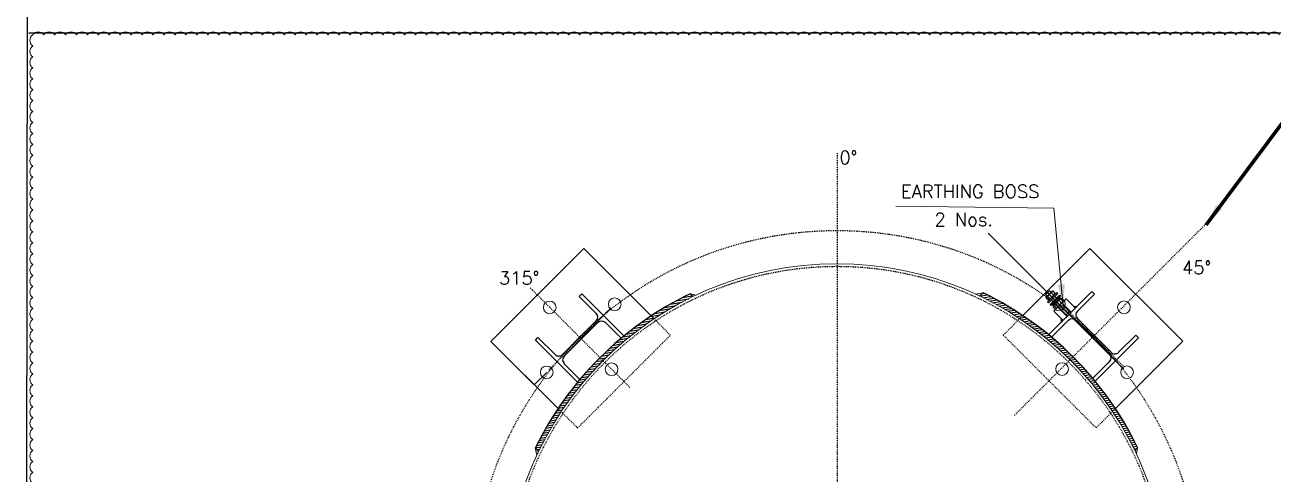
# Model space of a CAD drawing. Header units: inches. Extents: x 26960 to 35074, y -20333 to -19295.
# Drawn here: x 27194.7 to 27337.4, y -19518.3 to -19467 of the extents above; entities that cross this region are included whole.
import ezdxf
from ezdxf.enums import TextEntityAlignment as Align

# ---------------------------------------------------------------- set-up
doc = ezdxf.new("R2010")
doc.units = ezdxf.units.IN
doc.header["$LTSCALE"] = 200
doc.header["$MEASUREMENT"] = 0
for name, pattern in [('CENTER', [2, 1.25, -0.25, 0.25, -0.25]), ('CENTER2', [1.125, 0.75, -0.125, 0.125, -0.125]), ('DASHED', [0.75, 0.5, -0.25]), ('G-CENTER', [13.5, 7.5, -2, 2, -2])]:
    doc.linetypes.add(name, pattern=pattern)
doc.layers.add('AM_5', color=3, linetype='Continuous', lineweight=15)
doc.layers.add('B-OBJ', color=7, linetype='Continuous', lineweight=13)
for name, color, linetype in [('CENTER', 1, 'CENTER'), ('DIMENSION', 8, 'Continuous'), ('text', 3, 'Continuous'), ('WELD', 5, 'Continuous')]:
    doc.layers.add(name, color=color, linetype=linetype)
doc.styles.add('ROMANS', font='romans.shx')
doc.dimstyles.new('Scale-10', dxfattribs={"dimscale": 0, "dimtxt": 2.5, "dimasz": 2.5, "dimexe": 1, "dimexo": 1, "dimgap": 1, "dimtad": 1, "dimdec": 0, "dimlfac": 10, "dimzin": 13, "dimdsep": 46, "dimtxsty": 'ROMANS', "dimcen": 0, "dimclrd": 256, "dimclre": 256, "dimclrt": 40, "dimadec": 0, "dimazin": 0, "dimtfac": 1, "dimtdec": 0, "dimtofl": 0, "dimtmove": 0, "dimatfit": 3, "dimfxl": 1.25, "dimlwd": -1, "dimlwe": -1, "dimarcsym": 0})
doc.dimstyles.new('VEP-5', dxfattribs={"dimscale": 0, "dimtxt": 2.5, "dimasz": 2.5, "dimexe": 1, "dimexo": 1, "dimgap": 1, "dimtad": 1, "dimdec": 0, "dimlfac": 20, "dimzin": 9, "dimdsep": 46, "dimtxsty": 'ROMANS', "dimcen": 0, "dimclrd": 256, "dimclre": 256, "dimclrt": 40, "dimadec": 0, "dimazin": 0, "dimtfac": 1, "dimtdec": 0, "dimtofl": 0, "dimtmove": 0, "dimatfit": 3, "dimfxl": 1.25, "dimlwd": -1, "dimlwe": -1, "dimarcsym": 0})
pattern_1 = [(360, (27183.130843, -19033.808382), (7e-18, 0.0312536302), []), (90, (27183.130843, -19033.808382), (-0.0312536302, 7e-18), [])]

# ---------------------------------------------------------------- blocks, each defined once
blk = doc.blocks.new('*U80')
at = {"color": 0}
for p, q in [((2.16, 12.77), (-5.51, 5.1)), ((12.77, 2.16), (2.16, 12.77)), ((5.07, -5.53), (12.77, 2.16))]:
    blk.add_line(p, q, dxfattribs=at)
at = {"color": 7, "linetype": 'DASHED', "ltscale": 5e-05}
for p, q in [((-7.74, 2.87), (-5.51, 5.1)), ((-7.74, 2.87), (2.87, -7.74)), ((2.87, -7.74), (5.07, -5.53))]:
    blk.add_line(p, q, dxfattribs=at)
at = {"layer": 'B-OBJ', "color": 8}
for p, q in [((2.16, 12.77), (-2.79, 7.82)), ((-2.79, 7.82), (-1.38, 6.4)), ((2.47, 2.55), (6.01, -0.98))]:
    blk.add_line(p, q, dxfattribs=at)
at = {"layer": 'B-OBJ', "color": 6}
for centre in [(-1.38, 6.4), (6.05, 6.05), (-1.02, -1.02), (6.41, -1.37, 17.09)]:
    blk.add_circle(centre, 0.725, dxfattribs=at)
blk = doc.blocks.new('*U81')
at = {"color": 0, "linetype": 'ByBlock', "lineweight": -2, "transparency": 16777216}
for p, rotation in [((27260.77, -19507.56, -17.09), 90), ((27260.77, -19507.56, -17.09), 90), ((27260.77, -19507.56, -17.09), 90), ((27260.78, -19561.08, -17.09), 180), ((27260.78, -19561.08, -17.09), 180), ((27260.78, -19561.08, -17.09), 180), ((27314.29, -19561.07, -17.09), 270), ((27314.29, -19561.07, -17.09), 270), ((27314.29, -19561.07, -17.09), 270)]:
    blk.add_blockref('*U80', p, dxfattribs=dict(at, rotation=rotation))
blk.add_blockref('*U80', (27314.29, -19507.55, -17.09), dxfattribs=at)
blk = doc.blocks.new('*U82')
at = {"color": 0}
for p, q in [((-5.13, 0.17), (-0.18, 5.12)), ((0.12, 4.82), (-1.83, 2.87)), ((-0.18, 5.12), (0.12, 4.82)), ((-4.8, -0.1), (-2.87, 1.83)), ((-2.02, 1.83), (1.83, -2.03)), ((-1.83, 2.02), (2.02, -1.83)), ((2.87, -1.83), (4.83, 0.12)), ((4.83, 0.12), (5.13, -0.18)), ((5.13, -0.18), (0.18, -5.12)), ((1.83, -2.87), (-0.09, -4.8))]:
    blk.add_line(p, q, dxfattribs=at)
at = {"color": 7, "linetype": 'DASHED'}
blk.add_line((-3.18, 2.12), (-2.12, 3.18), dxfattribs=at)
at = {"color": 0}
for centre, start, end in [((-1.41, 2.45), 135, 225), ((-2.45, 1.4), 45, 135), ((1.41, -2.45), 315, 45), ((2.45, -1.41), 225, 315)]:
    blk.add_arc(centre, 0.6, start, end, dxfattribs=at)
at = {"layer": 'CENTER', "linetype": 'CENTER', "ltscale": 0.0001}
for p, q in [((-9.03, -9.03), (12.81, 12.81)), ((-3.6, 3.6), (3.48, -3.49))]:
    blk.add_line(p, q, dxfattribs=at)
blk = doc.blocks.new('*U83')
at = {"color": 0, "linetype": 'ByBlock', "lineweight": -2, "transparency": 16777216}
blk.add_blockref('*U82', (27316.86, -19504.82, -17.09), dxfattribs=at)
at = {"color": 0, "linetype": 'ByBlock', "lineweight": -2, "transparency": 16777216, "rotation": 180}
blk.add_blockref('*U82', (27258.28, -19563.73, -17.09), dxfattribs=at)
blk.add_blockref('*U82', (27258.28, -19563.73, -17.09), dxfattribs=at)
blk.add_blockref('*U82', (27258.28, -19563.73, -17.09), dxfattribs=at)
blk = doc.blocks.new('*U84')
at = {"color": 0}
for p, q in [((-8.64, 9.01), (-9.02, 8.64)), ((8.69, -9.01), (9.02, -8.68))]:
    blk.add_line(p, q, dxfattribs=at)
blk.add_arc((-25.29, -25.26), 38.1, 25.7869, 64.092, dxfattribs=at)
blk = doc.blocks.new('*U85')
at = {"color": 0, "linetype": 'ByBlock', "lineweight": -2, "transparency": 16777216}
for p, rotation in [((27262.08, -19508.96, -17.09), 90), ((27262.08, -19508.96, -17.09), 90), ((27262.08, -19508.96, -17.09), 90), ((27262.18, -19559.77, -17.09), 180), ((27262.18, -19559.77, -17.09), 180), ((27262.18, -19559.77, -17.09), 180), ((27312.98, -19559.67, -17.09), 270), ((27312.98, -19559.67, -17.09), 270), ((27312.98, -19559.67, -17.09), 270)]:
    blk.add_blockref('*U84', p, dxfattribs=dict(at, rotation=rotation))
blk.add_blockref('*U84', (27312.89, -19508.86, -17.09), dxfattribs=at)
blk = doc.blocks.new('*U87')
at = {"color": 0}
for p, q in [((-0.33, 5.07), (1.47, 3.28)), ((-0.05, 5.4), (4.77, 0.58)), ((1.47, 2.43), (-2.38, -1.43)), ((1.67, 2.23), (-2.19, -1.62)), ((4.47, 0.28), (2.51, 2.23)), ((-0.54, -4.72), (-5.36, 0.1)), ((-3.23, -1.43), (-5.03, 0.37)), ((4.77, 0.58), (4.47, 0.28)), ((-2.19, -2.47), (-0.24, -4.42)), ((-0.24, -4.42), (-0.54, -4.72))]:
    blk.add_line(p, q, dxfattribs=at)
at = {"color": 7, "linetype": 'DASHED'}
blk.add_line((1.76, 3.59), (2.82, 2.53), dxfattribs=at)
at = {"color": 0}
for centre, start, end in [((1.05, 2.85), 315, 45), ((2.09, 1.81), 45, 135), ((-2.81, -1), 225, 315), ((-1.76, -2.04), 135, 225)]:
    blk.add_arc(centre, 0.6, start, end, dxfattribs=at)
at = {"layer": 'CENTER', "linetype": 'CENTER', "ltscale": 0.0001}
for p, q in [((5.36, -5.4), (-6.03, 5.99)), ((3.24, 4), (-3.84, -3.08))]:
    blk.add_line(p, q, dxfattribs=at)
blk = doc.blocks.new('*U88')
at = {"color": 0, "linetype": 'ByBlock', "lineweight": -2, "transparency": 16777216, "rotation": 180}
blk.add_blockref('*U87', (27257.84, -19504.67, -17.09), dxfattribs=at)
blk.add_blockref('*U87', (27257.84, -19504.67, -17.09), dxfattribs=at)
blk.add_blockref('*U87', (27257.84, -19504.67, -17.09), dxfattribs=at)
at = {"color": 0, "linetype": 'ByBlock', "lineweight": -2, "transparency": 16777216}
blk.add_blockref('*U87', (27317.22, -19563.96, -17.09), dxfattribs=at)
blk = doc.blocks.new('*U155')
at = {"color": 0, "linetype": 'CENTER2', "transparency": 16777216}
blk.add_line((-8.03, 8.03), (7.19, -7.19), dxfattribs=at)

msp = doc.modelspace()

# ---------------------------------------------------------------- hatches: boundary and pattern name
at = {"linetype": 'DASHED'}
h = msp.add_hatch(dxfattribs=at)
h.set_pattern_fill('ANSI31', color=2, scale=2, angle=145)
h.set_pattern_definition([(190, (0, 2.2231), (0.0434120444, -0.2462019383), [])])
h.paths.add_polyline_path([(27270.76554, -19497.72117, 0.03372455), (27266.30396, -19500.26086), (27266.41702, -19500.37392), (27266.63611, -19500.593, -0.033978367), (27271.09491, -19498.05285)])
h.paths.add_polyline_path([(27266.30396, -19500.26086, 0.025306533), (27263.20219, -19502.54871, 0.024251305), (27260.46111, -19505.02461), (27260.80197, -19505.36547, -0.049975548), (27266.63611, -19500.593), (27266.41702, -19500.37392)])
h.paths.add_polyline_path([(27256.03064, -19511.20075, -0.04997662), (27260.80197, -19505.36547), (27260.46111, -19505.02461, 0.049565327), (27255.67254, -19510.84265), (27255.81042, -19510.98052)])
h.paths.add_polyline_path([(27253.44523, -19515.7562, -0.034684461), (27256.03064, -19511.20075), (27255.81042, -19510.98052), (27255.67254, -19510.84265, 0.034366651), (27253.06919, -19515.38016)])
h.paths.add_polyline_path([(27308.78207, -19500.23041, 0.034366651), (27304.24455, -19497.62706), (27303.86851, -19498.0031, -0.034684461), (27308.42397, -19500.58851), (27308.64419, -19500.36828)])
h.paths.add_polyline_path([(27311.73804, -19502.42162, 0.024158194), (27308.78207, -19500.23041), (27308.64419, -19500.36828), (27308.42397, -19500.58851, -0.049244715), (27314.18106, -19505.2819), (27314.52211, -19504.94085, 0.024651935)])
h.paths.add_polyline_path([(27314.18106, -19505.2819, -0.050707506), (27319.03171, -19511.19397), (27319.2508, -19510.97489), (27319.36386, -19510.86183, 0.050314437), (27314.52211, -19504.94085)])
h.paths.add_polyline_path([(27321.90354, -19515.32341, 0.03372455), (27319.36386, -19510.86183), (27319.2508, -19510.97489), (27319.03171, -19511.19397, -0.033978367), (27321.57186, -19515.65278)])
h.paths.add_polyline_path([(27319.39431, -19553.33993, 0.034366651), (27321.99766, -19548.80242), (27321.62162, -19548.42638, -0.034684461), (27319.0362, -19552.98183), (27319.25643, -19553.20206)])
h.paths.add_polyline_path([(27319.0362, -19552.98183, -0.04997662), (27314.26488, -19558.81711), (27314.60574, -19559.15797, 0.049565327), (27319.39431, -19553.33993), (27319.25643, -19553.20206)])
h.paths.add_polyline_path([(27314.26488, -19558.81711, -0.049975548), (27308.43074, -19563.58958), (27308.64983, -19563.80866), (27308.76289, -19563.92172, 0.049588271), (27314.60574, -19559.15797)])
h.paths.add_polyline_path([(27304.30131, -19566.46141, 0.03372455), (27308.76289, -19563.92172), (27308.64983, -19563.80866), (27308.43074, -19563.58958, -0.033978367), (27303.97193, -19566.12973)])
h.paths.add_polyline_path([(27271.19834, -19566.17948, -0.034684461), (27266.64288, -19563.59407), (27266.42266, -19563.81429), (27266.28478, -19563.95217, 0.034366651), (27270.8223, -19566.55552)])
h.paths.add_polyline_path([(27266.64288, -19563.59407, -0.049243998), (27260.88586, -19558.90076), (27260.54482, -19559.2418, 0.048838504), (27266.28478, -19563.95217), (27266.42266, -19563.81429)])
h.paths.add_polyline_path([(27260.88586, -19558.90076, -0.050708223), (27256.03514, -19552.98861), (27255.81605, -19553.20769), (27255.70299, -19553.32075, 0.050315148), (27260.54482, -19559.2418)])
h.paths.add_polyline_path([(27256.03514, -19552.98861, -0.033978367), (27253.49498, -19548.5298), (27253.16331, -19548.85917, 0.03372455), (27255.70299, -19553.32075), (27255.81605, -19553.20769)])
h = msp.add_hatch(dxfattribs=at)
h.set_pattern_fill('ANSI37', color=5, scale=0.025, angle=225)
h.set_pattern_definition([(270, (0, -10.1004485), (0.003125, -6e-19), []), (360, (0, -10.1004485), (8e-19, 0.003125), [])])
h.paths.add_polyline_path([(27321.99766, -19548.80242), (27321.8519, -19547.93687, -0.003577881), (27321.62162, -19548.42638)])
h.paths.add_polyline_path([(27303.67799, -19566.27013), (27304.30131, -19566.46141), (27303.97193, -19566.12973, -0.002154443)])
h.paths.add_polyline_path([(27271.54714, -19566.34444, -0.002551881), (27271.19834, -19566.17948), (27270.8223, -19566.55552)])
h.paths.add_polyline_path([(27253.49498, -19548.5298, -0.002371665), (27253.34057, -19548.20615), (27253.16331, -19548.85917)])
h.paths.add_polyline_path([(27253.44523, -19515.7562), (27253.06919, -19515.38016), (27253.24193, -19516.18741, -0.003153016)])
h.paths.add_polyline_path([(27271.44556, -19497.88572), (27270.76554, -19497.72117), (27271.09491, -19498.05285, -0.002569068)])
h.paths.add_polyline_path([(27303.86851, -19498.0031), (27304.24455, -19497.62706), (27303.38262, -19497.77449, -0.003551544)])
h.paths.add_polyline_path([(27321.76624, -19516.06149), (27321.90354, -19515.32341), (27321.57186, -19515.65278, -0.002993257)])
at = {"layer": 'WELD'}
h = msp.add_hatch(dxfattribs=at)
h.set_pattern_fill('ANSI37', color=256, scale=0.250029, angle=315)
h.set_pattern_definition(pattern_1)
h.paths.add_polyline_path([(27314.78991, -19499.36975), (27314.96671, -19499.19295), (27314.61312, -19499.19295)])
h = msp.add_hatch(dxfattribs=at)
h.set_pattern_fill('ANSI37', color=256, scale=0.250029, angle=315)
h.set_pattern_definition(pattern_1)
h.paths.add_polyline_path([(27313.37554, -19500.78413), (27313.19874, -19500.96092), (27313.19874, -19500.60733)])

# ---------------------------------------------------------------- linework, layer by layer
at = {"color": 7, "linetype": 'DASHED'}
for p, q in [((27311.42959, -19497.7774, -17.08977), (27311.78422, -19497.42484, -17.08977)), ((27311.42959, -19497.84792, -17.08977), (27311.42959, -19497.7774, -17.08977)), ((27311.57231, -19497.99063, -17.08977), (27311.42959, -19497.84792, -17.08977)), ((27311.48301, -19498.07992, -17.08977), (27312.08591, -19497.47702, -17.08977)), ((27311.60059, -19498.65538, -17.08977), (27312.66138, -19497.5946, -17.08977)), ((27311.85695, -19498.27527, -17.08977), (27311.63419, -19498.05251, -17.08977)), ((27312.76746, -19497.70068, -17.08977), (27311.70667, -19498.76146, -17.08977)), ((27311.74025, -19498.51573, -17.08977), (27312.52172, -19497.73425, -17.08977)), ((27311.85514, -19497.42484, -17.08977), (27311.78422, -19497.42484, -17.08977)), ((27311.99662, -19497.56631, -17.08977), (27311.85514, -19497.42484, -17.08977)), ((27311.89362, -19498.94842, -17.08977), (27312.95441, -19497.88763, -17.08977)), ((27313.06049, -19497.99371, -17.08977), (27311.9997, -19499.05449, -17.08977)), ((27312.28126, -19497.85096, -17.08977), (27312.0585, -19497.62819, -17.08977)), ((27312.52172, -19497.73425, -17.08977), (27312.23708, -19497.44961, -17.08977)), ((27312.88747, -19498.45758, -17.08977), (27312.44901, -19498.01912, -17.08977)), ((27312.76746, -19497.70068, -17.08977), (27312.66138, -19497.5946, -17.08977)), ((27313.00869, -19498.0558, -17.08977), (27312.66829, -19498.42079, -17.08977)), ((27312.74628, -19498.4592, -17.08977), (27313.04426, -19498.16428, -17.08977)), ((27312.95441, -19497.88763, -17.08977), (27313.06049, -19497.99371, -17.08977)), ((27312.95441, -19497.88763, -17.08977), (27313.06049, -19497.99371, -17.08977)), ((27313.04426, -19498.16428, -17.08977), (27313.00869, -19498.0558, -17.08977)), ((27311.74025, -19498.51573, -17.08977), (27311.4556, -19498.23109, -17.08977)), ((27311.70667, -19498.76146, -17.08977), (27311.60059, -19498.65538, -17.08977)), ((27311.70667, -19498.76146, -17.08977), (27311.60059, -19498.65538, -17.08977)), ((27311.89362, -19498.94842, -17.08977), (27311.9997, -19499.05449, -17.08977)), ((27312.46336, -19498.88168, -17.08977), (27312.02491, -19498.44323, -17.08977)), ((27312.6394, -19498.61145, -17.08977), (27312.1172, -19498.94014, -17.08977)), ((27312.1172, -19498.94014, -17.08977), (27312.18172, -19498.99839, -17.08977)), ((27312.18172, -19498.99839, -17.08977), (27312.54894, -19498.79611, -17.08977)), ((27312.31475, -19499.72334, -17.08977), (27313.72913, -19498.30896, -17.08977)), ((27312.34656, -19499.12225, -17.08977), (27312.56932, -19499.34501, -17.08977)), ((27312.97687, -19498.36818, -17.08977), (27312.37397, -19498.97108, -17.08977)), ((27312.52514, -19498.94367, -17.08977), (27312.7479, -19499.16643, -17.08977)), ((27312.54894, -19498.79611, -17.08977), (27312.6394, -19498.61145, -17.08977)), ((27312.66829, -19498.42079, -17.08977), (27312.74628, -19498.4592, -17.08977)), ((27313.32339, -19498.71471, -17.08977), (27312.72049, -19499.3176, -17.08977)), ((27312.78609, -19499.252, -17.08977), (27313.84688, -19500.31278, -17.08977)), ((27313.72862, -19500.14694, -17.08977), (27312.80989, -19499.22821, -17.08977)), ((27312.94945, -19498.51935, -17.08977), (27313.17222, -19498.74212, -17.08977)), ((27313.12804, -19498.34077, -17.08977), (27313.3508, -19498.56354, -17.08977)), ((27314.15272, -19499.72283, -17.08977), (27313.23399, -19498.8041, -17.08977)), ((27313.25779, -19498.78031, -17.08977), (27314.31857, -19499.84109, -17.08977)), ((27313.72913, -19498.30896, -17.08977), (27314.61312, -19499.19295, -17.08977)), ((27312.31475, -19499.72334, -17.08977), (27313.37554, -19500.78413, -17.08977)), ((27313.72862, -19500.14694, -17.08977), (27314.15272, -19499.72283, -17.08977))]:
    msp.add_line(p, q, dxfattribs=at)
at = {"color": 1, "linetype": 'G-CENTER', "lineweight": 15, "ltscale": 0.5}
msp.add_line((27312.44996, -19498.43799, -17.08977), (27315.26384, -19501.25187, -17.08977), dxfattribs=at)
for p, q in [((27314.78991, -19499.36975, -17.08977), (27314.61312, -19499.19295, -17.08977)), ((27314.61312, -19499.19295, -17.08977), (27314.96671, -19499.19295, -17.08977)), ((27313.37554, -19500.78413, -17.08977), (27313.19874, -19500.60733, -17.08977)), ((27313.19874, -19500.60733, -17.08977), (27313.19874, -19500.96092, -17.08977))]:
    msp.add_line(p, q)
at = {"color": 7, "linetype": 'DASHED'}
for centre, radius, start, end in [((27311.57838, -19498.17528, -17.08977), 0.13486, 65.5558595, 204.4441405), ((27312.1791, -19498.17311, -17.08977), 0.5581, 102.4795906, 167.5204094), ((27311.73635, -19497.73036, -17.08977), 0.5581, 282.4795906, 347.5204094), ((27312.18127, -19497.57238, -17.08977), 0.13486, 65.5558595, 204.4441405), ((27312.33707, -19497.72818, -17.08977), 0.13486, 245.5558595, 24.4441405), ((27311.73417, -19498.33108, -17.08977), 0.13486, 245.5558595, 24.4441405), ((27312.46933, -19499.06644, -17.08977), 0.13486, 65.5558595, 204.4441405), ((27313.07005, -19499.06427, -17.08977), 0.5581, 102.4795906, 167.5204094), ((27312.62513, -19499.22224, -17.08977), 0.13486, 245.5558595, 24.4441405), ((27312.6273, -19498.62152, -17.08977), 0.5581, 282.4795906, 347.5204094), ((27313.07223, -19498.46355, -17.08977), 0.13486, 65.5558595, 204.4441405), ((27313.22803, -19498.61934, -17.08977), 0.13486, 245.5558595, 24.4441405)]:
    msp.add_arc(centre, radius, start, end, dxfattribs=at)
at = {"layer": 'B-OBJ', "color": 4}
for p, q in [((27270.76554, -19497.72117, -17.08977), (27271.44556, -19497.88572, -17.08977)), ((27304.24455, -19497.62706, -17.08977), (27303.38262, -19497.77449, -17.08977)), ((27253.06919, -19515.38016, -17.08977), (27253.24193, -19516.18741, -17.08977)), ((27321.90354, -19515.32341, -17.08977), (27321.76624, -19516.06149, -17.08977))]:
    msp.add_line(p, q, dxfattribs=at)
at = {"layer": 'B-OBJ', "color": 6}
msp.add_lwpolyline([(27195.6315, -19519.40369, -0.5206), (27195.6315, -19518.15369, -0.5206), (27195.6315, -19516.90369, -0.5206), (27195.6315, -19515.65369, -0.5206), (27195.6315, -19514.40369, -0.5206), (27195.6315, -19513.15369, -0.5206), (27195.6315, -19511.90369, -0.5206), (27195.6315, -19510.65369, -0.5206), (27195.6315, -19509.40369, -0.5206), (27195.6315, -19508.15369, -0.5206), (27195.6315, -19506.90369, -0.5206), (27195.6315, -19505.65369, -0.5206), (27195.6315, -19504.40369, -0.5206), (27195.6315, -19503.15369, -0.5206), (27195.6315, -19501.90369, -0.5206), (27195.6315, -19500.65369, -0.5206), (27195.6315, -19499.40369, -0.5206), (27195.6315, -19498.15369, -0.5206), (27195.6315, -19496.90369, -0.5206), (27195.6315, -19495.65369, -0.5206), (27195.6315, -19494.40369, -0.5206), (27195.6315, -19493.15369, -0.5206), (27195.6315, -19491.90369, -0.5206), (27195.6315, -19490.65369, -0.5206), (27195.6315, -19489.40369, -0.5206), (27195.6315, -19488.15369, -0.5206), (27195.6315, -19486.90369, -0.5206), (27195.6315, -19485.65369, -0.5206), (27195.6315, -19484.40369, -0.5206), (27195.6315, -19483.15369, -0.5206), (27195.6315, -19481.90369, -0.5206), (27195.6315, -19480.65369, -0.5206), (27195.6315, -19479.40369, -0.5206), (27195.6315, -19478.15369, -0.5206), (27195.6315, -19476.90369, -0.5206), (27195.6315, -19475.65369, -0.5206), (27195.6315, -19474.40369, -0.5206), (27195.6315, -19473.15369, -0.5206), (27195.6315, -19471.90369, -0.5206), (27195.6315, -19470.65369, -0.5206), (27195.6315, -19469.40369, -0.5206), (27195.6315, -19468.11549, -0.5206), (27196.8815, -19468.11549, -0.5206), (27198.1315, -19468.11549, -0.5206), (27199.3815, -19468.11549, -0.5206), (27200.6315, -19468.11549, -0.5206), (27201.8815, -19468.11549, -0.5206), (27203.1315, -19468.11549, -0.5206), (27204.3815, -19468.11549, -0.5206), (27205.6315, -19468.11549, -0.5206), (27206.8815, -19468.11549, -0.5206), (27208.1315, -19468.11549, -0.5206), (27209.3815, -19468.11549, -0.5206), (27210.6315, -19468.11549, -0.5206), (27211.8815, -19468.11549, -0.5206), (27213.1315, -19468.11549, -0.5206), (27214.3815, -19468.11549, -0.5206), (27215.6315, -19468.11549, -0.5206), (27216.8815, -19468.11549, -0.5206), (27218.1315, -19468.11549, -0.5206), (27219.3815, -19468.11549, -0.5206), (27220.6315, -19468.11549, -0.5206), (27221.8815, -19468.11549, -0.5206), (27223.1315, -19468.11549, -0.5206), (27224.3815, -19468.11549, -0.5206), (27225.6315, -19468.11549, -0.5206), (27226.8815, -19468.11549, -0.5206), (27228.1315, -19468.11549, -0.5206), (27229.3815, -19468.11549, -0.5206), (27230.6315, -19468.11549, -0.5206), (27231.8815, -19468.11549, -0.5206), (27233.1315, -19468.11549, -0.5206), (27234.3815, -19468.11549, -0.5206), (27235.6315, -19468.11549, -0.5206), (27236.8815, -19468.11549, -0.5206), (27238.1315, -19468.11549, -0.5206), (27239.3815, -19468.11549, -0.5206), (27240.6315, -19468.11549, -0.5206), (27241.8815, -19468.11549, -0.5206), (27243.1315, -19468.11549, -0.5206), (27244.3815, -19468.11549, -0.5206), (27245.6315, -19468.11549, -0.5206), (27246.8815, -19468.11549, -0.5206), (27248.1315, -19468.11549, -0.5206), (27249.3815, -19468.11549, -0.5206), (27250.6315, -19468.11549, -0.5206), (27251.8815, -19468.11549, -0.5206), (27253.1315, -19468.11549, -0.5206), (27254.3815, -19468.11549, -0.5206), (27255.6315, -19468.11549, -0.5206), (27256.8815, -19468.11549, -0.5206), (27258.1315, -19468.11549, -0.5206), (27259.3815, -19468.11549, -0.5206), (27260.6315, -19468.11549, -0.5206), (27261.8815, -19468.11549, -0.5206), (27263.1315, -19468.11549, -0.5206), (27264.3815, -19468.11549, -0.5206), (27265.6315, -19468.11549, -0.5206), (27266.8815, -19468.11549, -0.5206), (27268.1315, -19468.11549, -0.5206), (27269.3815, -19468.11549, -0.5206), (27270.6315, -19468.11549, -0.5206), (27271.8815, -19468.11549, -0.5206), (27273.1315, -19468.11549, -0.5206), (27274.3815, -19468.11549, -0.5206), (27275.6315, -19468.11549, -0.5206), (27276.8815, -19468.11549, -0.5206), (27278.1315, -19468.11549, -0.5206), (27279.3815, -19468.11549, -0.5206), (27280.6315, -19468.11549, -0.5206), (27281.8815, -19468.11549, -0.5206), (27283.1315, -19468.11549, -0.5206), (27284.3815, -19468.11549, -0.5206), (27285.6315, -19468.11549, -0.5206), (27286.8815, -19468.11549, -0.5206), (27288.1315, -19468.11549, -0.5206), (27289.3815, -19468.11549, -0.5206), (27290.6315, -19468.11549, -0.5206), (27291.8815, -19468.11549, -0.5206), (27293.1315, -19468.11549, -0.5206), (27294.3815, -19468.11549, -0.5206), (27295.6315, -19468.11549, -0.5206), (27296.8815, -19468.11549, -0.5206), (27298.1315, -19468.11549, -0.5206), (27299.3815, -19468.11549, -0.5206), (27300.6315, -19468.11549, -0.5206), (27301.8815, -19468.11549, -0.5206), (27303.1315, -19468.11549, -0.5206), (27304.3815, -19468.11549, -0.5206), (27305.6315, -19468.11549, -0.5206), (27306.8815, -19468.11549, -0.5206), (27308.1315, -19468.11549, -0.5206), (27309.3815, -19468.11549, -0.5206), (27310.6315, -19468.11549, -0.5206), (27311.8815, -19468.11549, -0.5206), (27313.1315, -19468.11549, -0.5206), (27314.3815, -19468.11549, -0.5206), (27315.6315, -19468.11549, -0.5206), (27316.8815, -19468.11549, -0.5206), (27318.1315, -19468.11549, -0.5206), (27319.3815, -19468.11549, -0.5206), (27320.6315, -19468.11549, -0.5206), (27321.8815, -19468.11549, -0.5206), (27323.1315, -19468.11549, -0.5206), (27324.3815, -19468.11549, -0.5206), (27325.6315, -19468.11549, -0.5206), (27326.8815, -19468.11549, -0.5206), (27328.1315, -19468.11549, -0.5206), (27329.3815, -19468.11549, -0.5206), (27330.6315, -19468.11549, -0.5206), (27331.8815, -19468.11549, -0.5206), (27333.1315, -19468.11549, -0.5206), (27334.3815, -19468.11549, -0.5206), (27335.6315, -19468.11549, -0.5206), (27336.8815, -19468.11549, -0.5206), (27338.1315, -19468.11549, -0.5206)], format="xyb", dxfattribs=at)
at = {"layer": 'B-OBJ', "color": 4}
msp.add_circle((27287.53342, -19532.09129, -17.08977), 37.8, dxfattribs=at)
at = {"layer": 'CENTER', "linetype": 'CENTER', "ltscale": 0.0001}
for p, q in [((27287.57146, -19481.6497, -17.08977), (27287.57146, -19593.58273, -17.08977)), ((27310.90911, -19496.90333, -17.08977), (27315.44085, -19501.43507, -17.08977))]:
    msp.add_line(p, q, dxfattribs=at)
at = {"layer": 'CENTER', "linetype": 'CENTER', "ltscale": 0.0003}
msp.add_circle((27287.53342, -19532.09129, -17.08977), 41.59503, dxfattribs=at)
at = {"layer": 'DIMENSION'}
for p, q in [((27194.74201, -19701.29077), (27195.19966, -19310.31912)), ((27195.19966, -19467.88816), (27375.81865, -19467.88816))]:
    msp.add_line(p, q, dxfattribs=at)
at = {"layer": 'DIMENSION', "linetype": 'DASHED', "ltscale": 0.0001}
msp.add_circle((27287.53342, -19532.09129, -17.08977), 37.5, dxfattribs=at)

# ---------------------------------------------------------------- block references
at = {"color": 0, "linetype": 'DASHED'}
for name in ['*U83', '*U81', '*U88', '*U85']:
    msp.add_blockref(name, (0, 2.22311), dxfattribs=at)
at = {"color": 7, "linetype": 'CENTER2'}
msp.add_blockref('*U155', (27312.84868, -19498.84289, -17.08977), dxfattribs=at)

# ---------------------------------------------------------------- texts
at = {"color": 3, "style": 'ROMANS'}
for s, p in [('EARTHING BOSS', (27294.86504, -19486.7811, -17.08977)), ('2 Nos.', (27298.69084, -19489.98449, -17.08977))]:
    msp.add_text(s, height=1.5, dxfattribs=at).set_placement(p)
at = {"layer": 'text', "style": 'ROMANS'}
for s, p in [('0%%D', (27288.85337, -19482.8987, -16.86252)), ('315%%D', (27251.2292, -19496.67805, -16.86252)), ('45%%D', (27328.64397, -19495.48283, -16.86252))]:
    msp.add_text(s, height=1.5, dxfattribs=at).set_placement(p, align=Align.CENTER)

# ---------------------------------------------------------------- leaders
at = {"layer": 'AM_5'}
msp.add_leader([(27313.40993, -19499.14376, -17.08977), (27312.32712, -19487.94905, -17.08977), (27294.26875, -19487.7309, -17.08977)], dimstyle='VEP-5', override={"dimscale": 1}, dxfattribs=at)
at = {"layer": 'B-OBJ', "color": 8}
msp.add_leader([(27329.71719, -19489.83209, -14.53781), (27339.19359, -19477.18673, -14.53781), (27365.1787, -19477.18673, -14.53781)], dimstyle='Scale-10', override={"dimscale": 1, "dimtxt": 2.5, "dimasz": 2.5, "dimgap": 1, "dimtad": 0, "dimclrd": 256, "dimlwd": 65535}, dxfattribs=at)

doc.saveas('drawing.dxf')
